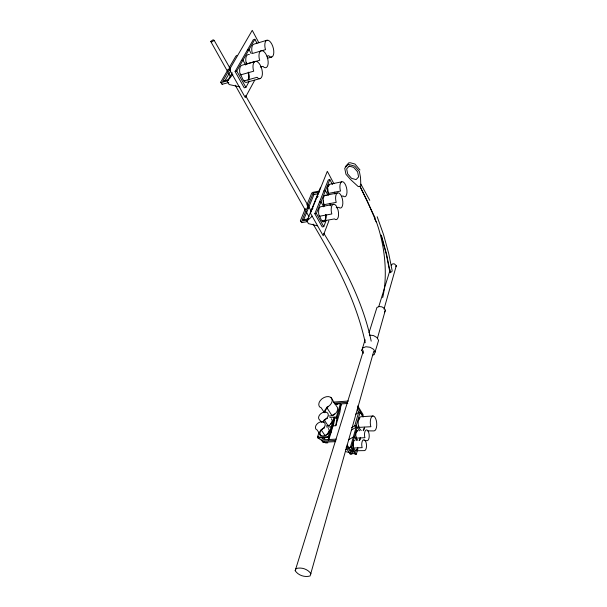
<?xml version="1.0" encoding="UTF-8"?>
<svg xmlns="http://www.w3.org/2000/svg" width="607" height="607" viewBox="0 0 607 607"><rect width="100%" height="100%" fill="white"/><g stroke="black" fill="none" stroke-linecap="round" stroke-linejoin="round"><path stroke-width="0.91" d="M381.014 235.008L386.204 253.908L389.831 271.982L389.891 271.496M328.243 440.136L334.677 417.897L334.184 417.146L328.144 436.683L328.645 437.427L317.939 437.966L317.438 437.222L318.857 432.768M330.868 433.011L331.688 427.578L331.194 426.827L326.763 427.078M334.677 417.897L333.842 423.36L328.668 440.158M332.864 425.864L335.808 425.697L336.999 418.064L341.073 404.77L340.406 403.716L334.905 404.103M341.073 404.77L339.859 412.449L335.808 425.697M351.84 453.292L356.377 454.195L357.895 448.785M383.996 309.13L396.288 265.752L394.482 263.939L393.01 263.802L391.879 264.326L391.523 265.305M363.403 350.846L295.199 570.717C298.265 575.413 304.79 577.545 310.116 575.96L373.768 351.256M377.372 338.486L385.346 310.207L384.269 308.242L381.879 306.846L379.079 306.543L376.955 307.461L369.018 332.75M350.725 450.106L352.356 450.037L351.787 452.04L347.136 444.954M346.066 447.799L350.133 453.975L352.348 453.71L353.077 451.138L352.356 450.037M356.377 454.195L351.582 446.843L357.22 427.161L356.142 427.214L350.489 446.896L348.873 447.829M363.092 417.047L360.126 412.282L358.631 412.381L354.769 425.757L351.635 427.639M359.556 430.841L356.271 425.674L360.126 412.282M372.698 355.209L374.261 354.602L378.601 340.406L377.008 337.591L373.472 335.55L369.367 335.072M363.479 353.274L361.84 350.482L365.095 339.73M334.229 418.238L336.999 418.064L336.316 417.017L340.406 403.716M378.745 306.702L390.134 269.804M335.701 441.638L323.091 442.23L321.763 440.409L322.56 437.867L324.168 437.784L323.546 439.772L336.225 439.149M318.508 436.183L317.939 437.966L325.709 442.935L327.848 442.837M361.84 350.482L362.743 347.986L365.862 346.749L370.012 347.25L373.586 349.306L375.209 352.113M395.931 266.731L396.288 265.752M384.686 311.968L385.346 310.207M328.88 220.857L323.212 235.774L310.458 213.163L327.325 171.326L333.933 183.731M332.431 184.49L329.821 179.596L328.296 179.907L314.828 213.74L322.218 226.919L323.774 226.646L325.997 220.834M295.199 570.717L296.019 568.592C301.36 566.946 307.961 569.1 311.004 573.858M323.774 226.646L316.391 213.452L329.821 179.596M317.628 225.827L308.447 223.634L306.96 221.024L320.572 187.275M303.69 219.719L313.925 194.597L313.159 193.216L319.236 192.009M307.013 221.684L301.74 222.648L300.374 220.781L305.397 208.55M306.861 204.984L311.748 193.094L312.78 192.351L319.646 190.985M313.159 193.216L302.195 220.015L308.409 218.877M254.728 80.162L245.296 97.583L229.484 69.539M257.019 43.287L254.879 39.273L253.271 39.758L235.099 71.512L244.249 87.84L245.896 87.385L249.333 81.11M235.099 71.512L236.753 71.042L254.879 39.273M239.803 86.869L229.143 84.555L227.299 81.323L232.215 72.764M225.022 80.64L230.577 71.034M228.786 82.461L222.177 84.312L220.667 82.249L227.936 69.775M229.355 67.331L235.88 56.14L237.041 55.343M227.299 81.323L232.868 74.32M345.322 166.675L348.843 162.79L350.414 162.79L354.951 164.042L359.959 169.937M316.141 198.246L318.091 196.41M311.603 209.498L312.909 208.277M306.96 221.024L312.203 216.168M333.569 402.767L334.571 402.016L348.426 401.03M390.862 272.277L392.023 271.412M227.397 71.178L210.712 41.42L213.125 39.774L214.15 40.358L230.554 69.213M214.15 40.358L211.729 42.012L210.712 41.42M355.52 414.293L358.631 412.381M351.339 430.097L356.142 427.214M348.517 439.809L353.342 436.972L354.42 436.919L356.795 440.599M345.641 449.696L347.257 448.763M329.085 425.158L326.194 426.061M350.133 453.975L352.348 453.71M267.019 40.229L253.992 44.136A8.65 4.067 74.2 0 0 251.935 51.618L252.451 53.492L265.54 49.637L265.024 47.756A8.718 3.991 74.4 0 1 268.218 40.312A8.718 3.991 74.4 0 1 273.749 50.73A8.718 3.991 74.4 0 1 269.751 56.671L268.749 55.692L267.012 56.193M247.375 50.055L249.007 49.569L251.192 53.606M241.32 60.639L242.967 60.154L245.645 65.032M228.839 68.219L230.546 67.726M255.312 61.383L242.018 65.222A8.855 4.31 74.4 0 0 239.826 73.045L240.372 74.957L253.726 71.178L253.187 69.251A8.93 4.241 74.6 0 1 256.571 61.421A8.93 4.241 74.6 0 1 262.338 71.967A8.93 4.241 74.6 0 1 258.119 78.28L257.08 77.301L243.748 81.012L244.811 81.975A8.855 4.31 74.4 0 0 246.837 82.256L260.115 78.576M227.959 69.729L229.666 69.244L230.311 70.382M267.308 58.287L271.648 57.035M260.357 67.096L262.998 66.345L264.015 67.324A8.824 4.112 74.5 0 0 268.119 61.208A8.824 4.112 74.5 0 0 262.474 50.715A8.824 4.112 74.5 0 0 259.189 58.348L259.713 60.26L246.495 64.076L245.964 62.187A8.748 4.181 74.3 0 1 249.386 54.6M228.399 79.699L222.648 81.323L252.246 30.35L258.885 42.809M220.667 82.249L221.191 82.59L227.8 80.731M341.513 181.872L329.222 184.361A7.61 3.384 79.2 0 0 327.765 191.842L328.205 193.474L340.55 191.046L340.11 189.407A7.671 3.316 79.2 0 1 342.447 181.66A7.671 3.316 79.2 0 1 346.931 190.12A7.671 3.316 79.2 0 1 343.941 196.63L343.152 195.947L341.392 196.289M323.918 190.901L325.451 190.598L328.121 195.515M313.925 194.597L318.258 193.739M324.836 195.454L337.249 193.026M319.434 202.177L320.982 201.881L323.698 206.812M332.879 204.453L320.344 206.828A7.792 3.559 79.7 0 0 318.804 214.628L319.259 216.282L331.847 213.968L331.392 212.298A7.853 3.49 79.8 0 1 333.85 204.187A7.853 3.49 79.8 0 1 338.509 212.7A7.853 3.49 79.8 0 1 335.375 219.575L334.548 218.907L321.991 221.176L322.825 221.836A7.792 3.559 79.7 0 0 326.012 214.726M336.24 207.784L338.903 207.283L339.708 207.958A7.754 3.407 79.5 0 0 342.773 201.266A7.754 3.407 79.5 0 0 338.205 192.783A7.754 3.407 79.5 0 0 335.808 200.705L336.255 202.366L323.789 204.734L323.341 203.095A7.701 3.467 79.4 0 1 326.384 195.348M314.828 213.74L316.391 213.452M300.374 220.781L300.935 221.252L307.096 220.129M347.09 402.335L334.973 403.185L335.694 404.3L337.553 404.171M340.352 403.981L347.796 403.458M328.911 416.03L330.663 415.916L333.364 414.74A6.7 4.56 -33.7 0 0 334.563 413.83M329.783 417.419L336.316 417.017M373.039 415.985L360.998 416.721A7.428 3.263 86 0 0 358.373 425.902L358.79 427.381L370.915 426.721L370.505 425.226A7.481 3.202 85.8 0 1 372.539 416.091A7.481 3.202 85.8 0 1 376.674 422.738A7.481 3.202 85.8 0 1 374.033 430.909L367.728 430.871M356.271 425.674L354.769 425.757L355.778 427.343M317.438 437.222L328.144 436.683M321.763 440.409L322.332 441.114L335.853 440.47M364.079 440.561L367.212 440.667A5.395 2.345 86.2 0 0 369.155 434.726A5.395 2.345 86.2 0 0 366.15 429.984A5.395 2.345 86.2 0 0 364.648 436.623L364.944 437.693L356.241 438.117L355.945 437.048A5.372 2.375 86.3 0 1 357.849 430.355M351.582 446.843L350.489 446.896L355.292 454.241M345.8 451.623L350.118 452.814M358.016 440.394L356.688 438.876L356.142 436.934M361.241 430.591L359.405 428.451L358.646 425.742M244.773 81.255L242.846 79.494L240.478 73.978M322.332 441.114L323.091 442.23M324.168 437.784L324.92 438.899M321.74 422.373L319.441 419.771A5.334 3.634 -34.3 0 1 320.928 413.61A5.334 3.634 -34.3 0 1 327.757 413.192A5.334 3.634 -34.3 0 1 325.269 419.414L324.199 419.885L328.182 425.902L329.244 425.439A5.304 3.642 -34.3 0 0 331.308 418.807M346.696 446.191L351.772 453.907M324.115 412.282L321.095 407.684L319.98 407.214A7.398 4.977 -33.6 0 1 322.044 398.769A7.398 4.977 -33.6 0 1 331.536 398.116A7.398 4.977 -33.6 0 1 328.091 406.652L326.604 407.312L332.112 415.765L333.592 415.12A7.345 5 -33.7 0 0 336.422 406.015L330.982 397.547M357.386 407.214L362.303 415.105M357.265 409.687L359.23 412.836M357.698 405.901L363.001 414.429L363.145 415.681M221.191 82.59L222.177 84.312M300.935 221.252L301.74 222.648M245.554 95.603L311.156 211.039M323.812 233.308C344.419 266.898 363.1 302.233 371.188 341.149M308.09 205.621L308.864 207.01M307.43 207.222L308.212 208.611M228.323 72.832L230.174 76.141M235.273 85.23L305.253 210.06M306.178 211.706L308.955 216.669M313.129 224.112C335.216 261.283 356.074 300.07 365.262 342.712M236.753 71.042L245.896 87.385M360.907 184.164L369.762 200.34M374.58 218.626L376.659 222.655A69.107 29.993 81.1 0 1 382.683 297.665M359.997 186.303L375.24 218.217M359.883 186.159L367.22 200.818L376.598 222.632M377.175 216.722L383.525 234.583L388.708 253.514L392.16 270.714M246.359 62.255L246.844 63.978M381.484 235.736L386.583 254.31L390.278 272.718M319.328 215.348L321.262 219.962L322.787 221.168A7.109 3.247 79.7 0 0 325.693 214.688M324.464 206.061L323.652 203.064A7.026 3.164 79.4 0 1 323.448 200.742M328.266 192.571L328.873 194.794M356.301 432.761A4.894 2.162 86.3 0 1 357.88 430.826M360.308 437.366A4.894 2.162 86.3 0 1 359.405 440.052M353.486 442.602A4.947 2.2 86.6 0 0 353.32 446.828L353.873 448.778L355.71 450.493A4.947 2.2 86.6 0 0 357.303 448.482M358.866 419.976A6.776 2.974 86 0 1 359.784 418.071M364.056 428.238A6.776 2.974 86 0 1 363.153 430.158M364.602 427.214A7.428 3.263 86 0 1 363.312 430.735M360.512 437.526A5.372 2.375 86.3 0 1 359.519 440.47M355.065 440.143A5.425 2.413 86.6 0 0 353.122 446.949L353.426 448.019L362.189 447.647L361.886 446.57A5.455 2.382 86.5 0 1 363.418 439.817A5.455 2.382 86.5 0 1 366.461 444.559A5.455 2.382 86.5 0 1 364.481 450.614L355.201 450.751L355.74 450.971A5.425 2.413 86.6 0 0 357.751 447.336M331.627 422.032A4.833 3.323 -34.3 0 1 330.686 423.739M323.144 422.533A4.833 3.323 -34.3 0 1 325.686 419.429M328.599 431.789A4.879 3.376 -34.9 0 1 326.027 434.961L324.07 435.811L322.165 435.909L320.693 435.234A4.879 3.376 -34.9 0 1 322.628 429.103M324.874 412.745A6.7 4.56 -33.7 0 1 327.431 407.828M324.548 411.235A7.345 5 -33.7 0 1 328.395 406.569M322.992 421.926A5.304 3.642 -34.3 0 1 327.636 418.231M328.288 428.504A5.349 3.703 -34.9 0 1 326.194 435.249L325.117 435.712L321.08 429.703L322.158 429.232A5.38 3.695 -34.9 0 0 324.684 422.904A5.38 3.695 -34.9 0 0 317.81 423.284A5.38 3.695 -34.9 0 0 316.293 429.551L317.097 429.923L321.149 435.917L320.344 435.545A5.349 3.703 -34.9 0 1 320.071 431.311A5.349 3.703 -34.9 0 1 324.593 427.897M328.068 191.827A6.943 3.088 79.2 0 1 327.886 188.823M328.364 186.379A6.943 3.088 79.2 0 1 329.396 184.998M334.374 192.207A6.943 3.088 79.2 0 1 334.465 193.716M330.087 203.307A7.026 3.164 79.4 0 1 330.162 205.561M330.398 203.353A7.701 3.467 79.4 0 1 330.481 205.819M334.677 192.26A7.61 3.384 79.2 0 1 334.783 193.914M248.172 72.65A8.073 3.93 74.4 0 1 248.028 80.245M248.415 72.165A8.855 4.31 74.4 0 1 248.862 79.616M348.251 164.353L344.723 168.23L345.952 174.27L350.588 179.558L358.289 186.637L360.846 186.137L360.535 177.548L359.382 171.508L354.716 166.136L348.251 164.353M349.154 166.106L346.665 168.837L347.682 173.913L351.582 178.359L356.089 179.611L358.593 176.94L357.622 171.864L353.706 167.365L349.154 166.106"/></g></svg>
